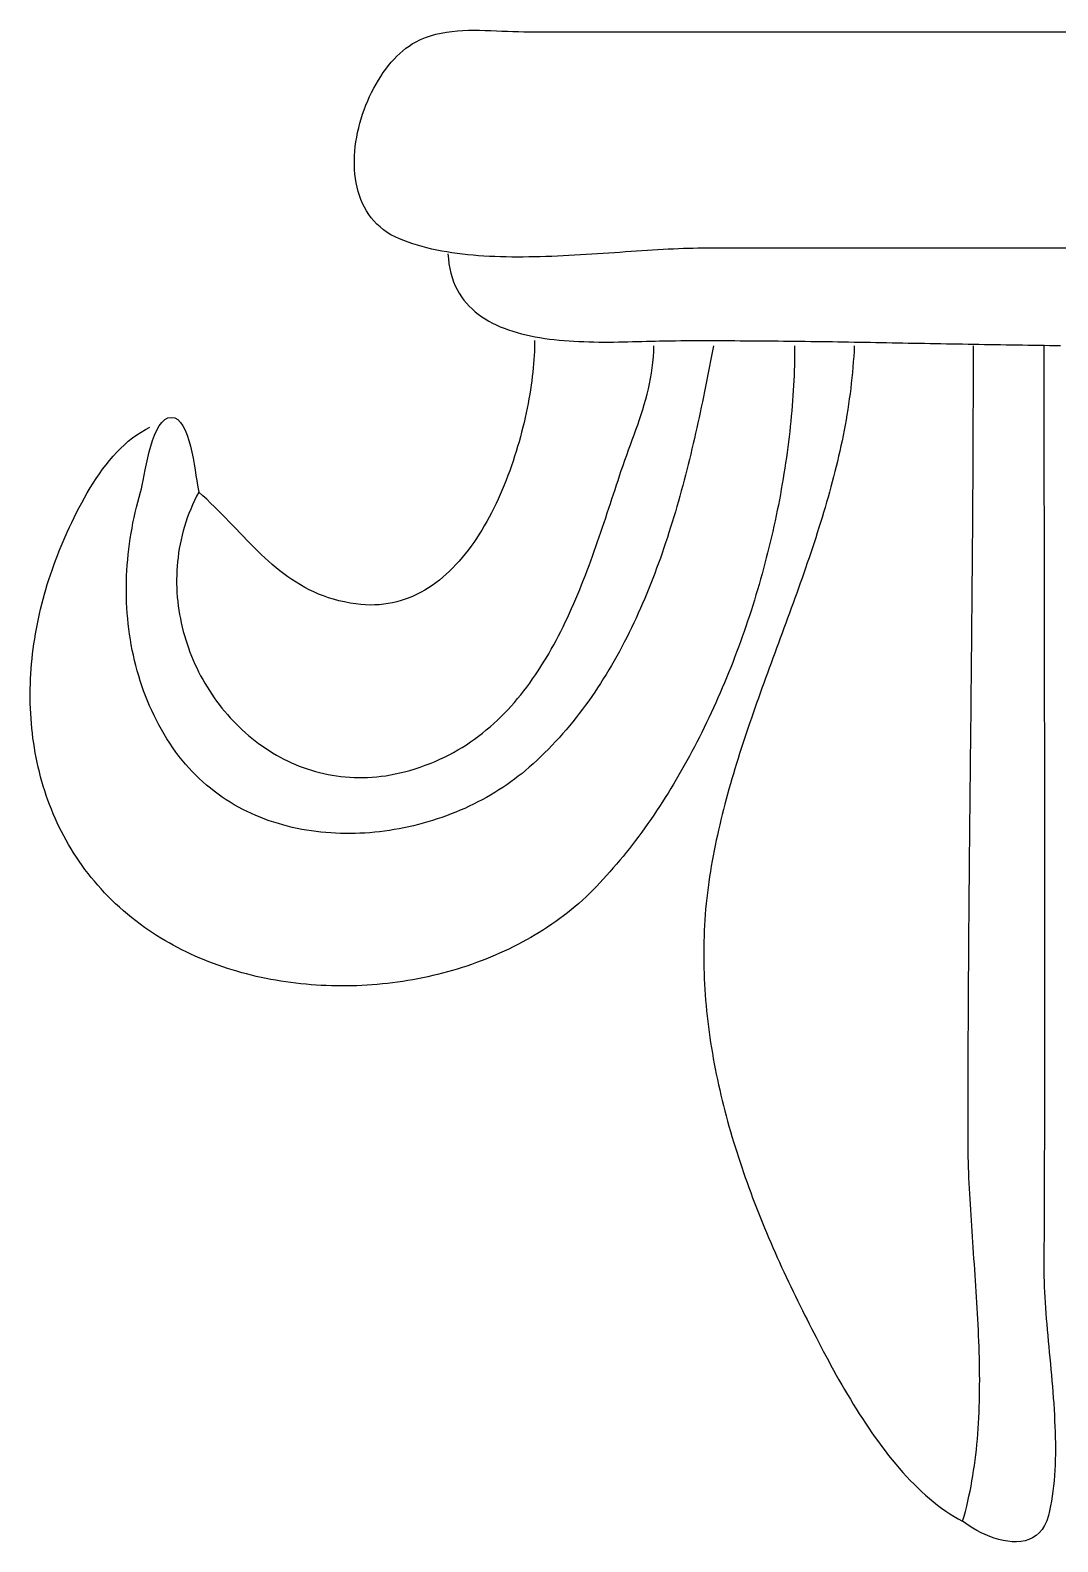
# Model space of a CAD drawing. Header units: millimetres. Extents: x 29 to 689, y 29 to 994.
# Drawn here: x 178.4 to 368.1, y 29.2 to 308.3 of the extents above; entities that cross this region are included whole.
import ezdxf

# ---------------------------------------------------------------- set-up
doc = ezdxf.new("R2010")
doc.units = ezdxf.units.MM
doc.layers.add('0_0_0', color=3, linetype='Continuous')

msp = doc.modelspace()

# ---------------------------------------------------------------- linework, layer by layer
at = {"layer": '0_0_0'}
for points in [[(431.52, 268.04), (302.52, 268.04), (301.66, 268.04), (300.79, 268.02), (299.9, 268), (298.99, 267.98), (298.07, 267.94), (297.14, 267.91), (296.2, 267.86), (295.25, 267.81), (294.28, 267.76), (293.31, 267.7), (292.33, 267.64), (291.33, 267.57), (290.33, 267.51), (289.32, 267.44), (288.3, 267.37), (287.28, 267.3), (286.25, 267.22), (285.21, 267.15), (284.17, 267.08), (283.12, 267.01), (282.08, 266.94), (281.02, 266.88), (279.97, 266.81), (278.91, 266.75), (277.85, 266.69), (276.79, 266.64), (275.73, 266.59), (274.67, 266.55), (273.61, 266.51), (272.55, 266.48), (271.49, 266.46), (270.44, 266.44), (269.39, 266.43), (268.34, 266.43), (267.29, 266.43), (266.26, 266.45), (265.22, 266.47), (264.2, 266.51), (263.17, 266.55), (262.16, 266.61), (261.15, 266.68), (260.16, 266.76), (259.17, 266.86), (258.19, 266.96), (257.22, 267.08), (256.26, 267.22), (255.31, 267.37), (254.37, 267.53), (253.45, 267.71), (252.54, 267.91), (251.64, 268.12), (250.76, 268.35), (249.89, 268.6), (249.03, 268.87), (248.19, 269.15), (247.37, 269.46), (246.57, 269.78), (245.76, 270.15), (245, 270.55), (244.29, 270.99), (243.62, 271.47), (242.99, 271.98), (242.41, 272.52), (241.86, 273.09), (241.36, 273.69), (240.9, 274.31), (240.48, 274.97), (240.1, 275.64), (239.75, 276.34), (239.45, 277.06), (239.18, 277.8), (238.94, 278.56), (238.75, 279.34), (238.58, 280.13), (238.45, 280.93), (238.36, 281.75), (238.29, 282.58), (238.26, 283.42), (238.26, 284.26), (238.29, 285.11), (238.35, 285.97), (238.43, 286.83), (238.55, 287.69), (238.69, 288.55), (238.86, 289.41), (239.05, 290.27), (239.27, 291.12), (239.51, 291.97), (239.78, 292.81), (240.07, 293.64), (240.38, 294.46), (240.72, 295.27), (241.07, 296.06), (241.44, 296.84), (241.84, 297.61), (242.25, 298.36), (242.68, 299.08), (243.12, 299.79), (243.59, 300.48), (244.06, 301.14), (244.55, 301.77), (245.06, 302.38), (245.58, 302.96), (246.11, 303.51), (246.66, 304.03), (247.21, 304.52), (247.78, 304.97), (248.35, 305.39), (248.93, 305.77), (249.52, 306.11), (250.44, 306.57), (251.37, 306.96), (252.32, 307.29), (253.28, 307.56), (254.26, 307.78), (255.25, 307.96), (256.25, 308.1), (257.26, 308.19), (258.28, 308.26), (259.3, 308.29), (260.33, 308.31), (261.37, 308.3), (262.4, 308.27), (263.43, 308.24), (264.46, 308.2), (265.49, 308.15), (266.51, 308.11), (267.52, 308.07), (268.53, 308.05), (269.52, 308.04), (310.52, 308.04), (370.52, 308.04)], [(255.52, 267.04), (255.6, 266.09), (255.71, 265.18), (255.87, 264.3), (256.06, 263.46), (256.29, 262.65), (256.57, 261.88), (256.87, 261.14), (257.22, 260.43), (257.6, 259.75), (258.01, 259.11), (258.46, 258.5), (258.93, 257.91), (259.44, 257.36), (259.97, 256.84), (260.54, 256.34), (261.13, 255.87), (261.75, 255.42), (262.39, 255), (263.05, 254.61), (263.74, 254.24), (264.45, 253.89), (265.18, 253.57), (265.93, 253.27), (266.7, 252.99), (267.49, 252.73), (268.29, 252.49), (269.11, 252.27), (269.94, 252.06), (270.78, 251.88), (271.64, 251.71), (272.51, 251.56), (273.38, 251.42), (274.27, 251.3), (275.16, 251.19), (276.06, 251.1), (276.97, 251.02), (277.88, 250.95), (278.79, 250.89), (279.71, 250.84), (280.62, 250.81), (281.54, 250.78), (282.45, 250.76), (283.37, 250.74), (284.28, 250.74), (285.18, 250.74), (286.08, 250.74), (286.98, 250.75), (287.86, 250.77), (288.74, 250.78), (289.61, 250.81), (290.47, 250.83), (291.31, 250.85), (292.15, 250.87), (292.97, 250.9), (293.77, 250.92), (294.56, 250.94), (295.33, 250.96), (296.08, 250.97), (296.81, 250.98), (297.52, 250.99), (298.52, 251), (299.52, 251), (300.51, 251), (301.51, 251.01), (302.51, 251.01), (303.5, 251.01), (304.5, 251.01), (305.5, 251), (306.49, 251), (307.49, 251), (308.49, 251), (309.49, 250.99), (310.49, 250.98), (311.48, 250.98), (312.48, 250.97), (313.48, 250.96), (314.48, 250.95), (315.48, 250.94), (316.48, 250.94), (317.48, 250.92), (318.48, 250.91), (319.48, 250.9), (320.48, 250.89), (321.48, 250.88), (322.48, 250.86), (323.48, 250.85), (324.48, 250.84), (325.48, 250.82), (326.48, 250.81), (327.48, 250.79), (328.48, 250.77), (329.48, 250.76), (330.48, 250.74), (331.49, 250.72), (332.49, 250.71), (333.49, 250.69), (334.49, 250.67), (335.49, 250.66), (336.49, 250.64), (337.5, 250.62), (338.5, 250.6), (339.5, 250.58), (340.5, 250.56), (341.5, 250.55), (342.51, 250.53), (343.51, 250.51), (344.51, 250.49), (345.51, 250.47), (346.51, 250.45), (347.52, 250.43), (348.52, 250.42), (349.52, 250.4), (350.52, 250.38), (351.53, 250.36), (352.53, 250.34), (353.53, 250.33), (354.54, 250.31), (355.54, 250.29), (356.54, 250.28), (357.54, 250.26), (358.55, 250.24), (359.55, 250.23), (360.55, 250.21), (361.55, 250.2), (362.56, 250.18), (363.56, 250.17), (364.56, 250.15), (365.56, 250.14), (366.57, 250.13), (367.57, 250.12), (368.57, 250.1)], [(319.52, 250.04), (319.52, 249.14), (319.51, 248.23), (319.5, 247.32), (319.47, 246.4), (319.44, 245.48), (319.41, 244.56), (319.37, 243.64), (319.32, 242.71), (319.27, 241.77), (319.21, 240.84), (319.14, 239.9), (319.07, 238.96), (318.99, 238.01), (318.9, 237.06), (318.81, 236.11), (318.71, 235.16), (318.61, 234.21), (318.5, 233.25), (318.38, 232.29), (318.26, 231.33), (318.13, 230.36), (318, 229.4), (317.85, 228.43), (317.71, 227.46), (317.55, 226.49), (317.39, 225.52), (317.23, 224.55), (317.06, 223.58), (316.88, 222.6), (316.7, 221.62), (316.51, 220.65), (316.31, 219.67), (316.11, 218.69), (315.9, 217.72), (315.69, 216.74), (315.47, 215.76), (315.24, 214.78), (315.01, 213.8), (314.78, 212.82), (314.53, 211.85), (314.28, 210.87), (314.03, 209.89), (313.77, 208.91), (313.5, 207.94), (313.23, 206.96), (312.95, 205.99), (312.66, 205.02), (312.37, 204.04), (312.08, 203.07), (311.78, 202.1), (311.47, 201.14), (311.16, 200.17), (310.84, 199.21), (310.51, 198.24), (310.18, 197.28), (309.85, 196.33), (309.5, 195.37), (309.16, 194.42), (308.8, 193.46), (308.44, 192.52), (308.08, 191.57), (307.71, 190.63), (307.33, 189.69), (306.95, 188.75), (306.57, 187.81), (306.17, 186.88), (305.77, 185.96), (305.37, 185.03), (304.96, 184.11), (304.55, 183.2), (304.13, 182.28), (303.7, 181.37), (303.27, 180.47), (302.83, 179.57), (302.39, 178.67), (301.94, 177.78), (301.49, 176.89), (301.03, 176.01), (300.57, 175.13), (300.1, 174.26), (299.62, 173.39), (299.14, 172.53), (298.66, 171.67), (298.17, 170.82), (297.67, 169.97), (297.17, 169.13), (296.66, 168.29), (296.15, 167.46), (295.63, 166.64), (295.11, 165.82), (294.58, 165.01), (294.05, 164.2), (293.51, 163.4), (292.97, 162.61), (292.42, 161.82), (291.86, 161.04), (291.3, 160.27), (290.74, 159.5), (290.17, 158.74), (289.59, 157.99), (289.01, 157.25), (288.43, 156.51), (287.84, 155.78), (287.24, 155.06), (286.64, 154.34), (286.04, 153.64), (285.43, 152.94), (284.81, 152.25), (284.19, 151.56), (283.56, 150.89), (282.93, 150.23), (282.31, 149.58), (281.66, 148.95), (281.01, 148.32), (280.35, 147.71), (279.68, 147.11), (278.99, 146.53), (278.3, 145.95), (277.59, 145.38), (276.87, 144.83), (276.15, 144.29), (275.41, 143.76), (274.67, 143.24), (273.91, 142.73), (273.15, 142.23), (272.38, 141.74), (271.6, 141.27), (270.81, 140.81), (270.01, 140.36), (269.21, 139.92), (268.4, 139.49), (267.58, 139.07), (266.75, 138.67), (265.91, 138.27), (265.07, 137.89), (264.23, 137.52), (263.37, 137.16), (262.51, 136.82), (261.65, 136.48), (260.77, 136.16), (259.9, 135.84), (259.01, 135.54), (258.13, 135.25), (257.23, 134.98), (256.34, 134.71), (255.44, 134.46), (254.53, 134.22), (253.62, 133.99), (252.71, 133.77), (251.79, 133.56), (250.87, 133.37), (249.95, 133.18), (249.02, 133.01), (248.1, 132.85), (247.17, 132.71), (246.23, 132.57), (245.3, 132.45), (244.36, 132.33), (243.42, 132.23), (242.49, 132.15), (241.55, 132.07), (240.6, 132), (239.66, 131.95), (238.72, 131.91), (237.78, 131.88), (236.84, 131.87), (235.89, 131.86), (234.95, 131.87), (234.01, 131.89), (233.07, 131.92), (232.14, 131.96), (231.2, 132.02), (230.26, 132.09), (229.33, 132.17), (228.4, 132.26), (227.47, 132.36), (226.54, 132.48), (225.62, 132.61), (224.7, 132.75), (223.78, 132.9), (222.86, 133.06), (221.95, 133.24), (221.05, 133.43), (220.14, 133.63), (219.24, 133.84), (218.35, 134.07), (217.46, 134.31), (216.57, 134.56), (215.7, 134.82), (214.82, 135.1), (213.95, 135.38), (213.09, 135.68), (212.23, 135.99), (211.38, 136.32), (210.54, 136.66), (209.7, 137), (208.87, 137.37), (208.05, 137.74), (207.23, 138.13), (206.42, 138.52), (205.62, 138.93), (204.83, 139.36), (204.04, 139.79), (203.27, 140.24), (202.5, 140.7), (201.74, 141.18), (200.99, 141.66), (200.25, 142.16), (199.52, 142.67), (198.71, 143.26), (197.91, 143.87), (197.13, 144.48), (196.37, 145.11), (195.62, 145.74), (194.9, 146.39), (194.18, 147.04), (193.49, 147.71), (192.81, 148.39), (192.15, 149.07), (191.5, 149.77), (190.88, 150.47), (190.26, 151.18), (189.67, 151.9), (189.09, 152.63), (188.53, 153.37), (187.98, 154.12), (187.45, 154.87), (186.94, 155.64), (186.44, 156.41), (185.96, 157.19), (185.49, 157.97), (185.04, 158.76), (184.6, 159.56), (184.18, 160.37), (183.78, 161.18), (183.39, 162), (183.02, 162.82), (182.66, 163.65), (182.32, 164.49), (181.99, 165.33), (181.67, 166.18), (181.38, 167.03), (181.09, 167.89), (180.82, 168.75), (180.57, 169.62), (180.33, 170.49), (180.11, 171.37), (179.9, 172.25), (179.7, 173.13), (179.52, 174.02), (179.35, 174.91), (179.2, 175.81), (179.06, 176.71), (178.93, 177.61), (178.82, 178.51), (178.73, 179.42), (178.64, 180.33), (178.57, 181.24), (178.52, 182.15), (178.47, 183.06), (178.44, 183.98), (178.43, 184.9), (178.42, 185.82), (178.44, 186.74), (178.46, 187.66), (178.5, 188.58), (178.55, 189.5), (178.61, 190.42), (178.68, 191.35), (178.77, 192.27), (178.87, 193.19), (178.99, 194.11), (179.11, 195.03), (179.25, 195.96), (179.4, 196.87), (179.56, 197.79), (179.74, 198.71), (179.93, 199.63), (180.13, 200.54), (180.34, 201.45), (180.56, 202.36), (180.8, 203.27), (181.04, 204.17), (181.3, 205.07), (181.57, 205.97), (181.85, 206.87), (182.15, 207.76), (182.45, 208.65), (182.77, 209.54), (183.09, 210.42), (183.43, 211.3), (183.78, 212.17), (184.14, 213.04), (184.5, 213.89), (184.88, 214.76), (185.27, 215.64), (185.67, 216.53), (186.09, 217.43), (186.53, 218.34), (186.98, 219.25), (187.44, 220.17), (187.93, 221.08), (188.43, 222), (188.94, 222.9), (189.48, 223.8), (190.03, 224.69), (190.59, 225.56), (191.18, 226.42), (191.78, 227.26), (192.41, 228.08), (193.05, 228.88), (193.71, 229.65), (194.38, 230.4), (195.08, 231.11), (195.8, 231.79), (196.53, 232.44), (197.29, 233.04), (198.07, 233.61), (198.87, 234.13), (199.68, 234.61), (200.52, 235.04)], [(304.52, 250.04), (304.35, 249.11), (304.18, 248.18), (304, 247.25), (303.82, 246.31), (303.64, 245.37), (303.45, 244.42), (303.27, 243.48), (303.08, 242.53), (302.88, 241.58), (302.69, 240.62), (302.49, 239.67), (302.29, 238.71), (302.09, 237.75), (301.88, 236.79), (301.67, 235.83), (301.46, 234.87), (301.24, 233.91), (301.02, 232.94), (300.8, 231.98), (300.57, 231.01), (300.34, 230.04), (300.1, 229.08), (299.86, 228.11), (299.62, 227.14), (299.37, 226.17), (299.12, 225.21), (298.86, 224.24), (298.6, 223.28), (298.33, 222.31), (298.06, 221.35), (297.78, 220.38), (297.5, 219.42), (297.22, 218.46), (296.92, 217.5), (296.63, 216.55), (296.32, 215.59), (296.02, 214.64), (295.7, 213.69), (295.38, 212.74), (295.06, 211.79), (294.73, 210.85), (294.39, 209.91), (294.05, 208.97), (293.7, 208.03), (293.34, 207.1), (292.98, 206.17), (292.61, 205.25), (292.23, 204.33), (291.85, 203.41), (291.46, 202.49), (291.06, 201.58), (290.66, 200.68), (290.25, 199.78), (289.83, 198.88), (289.4, 197.99), (288.97, 197.1), (288.53, 196.22), (288.08, 195.35), (287.63, 194.48), (287.16, 193.61), (286.69, 192.75), (286.21, 191.9), (285.72, 191.05), (285.22, 190.21), (284.72, 189.37), (284.2, 188.54), (283.68, 187.72), (283.15, 186.9), (282.61, 186.09), (282.06, 185.29), (281.5, 184.49), (280.93, 183.71), (280.36, 182.93), (279.77, 182.15), (279.18, 181.39), (278.57, 180.63), (277.96, 179.88), (277.33, 179.14), (276.7, 178.41), (276.05, 177.69), (275.4, 176.97), (274.73, 176.27), (274.06, 175.57), (273.37, 174.88), (272.68, 174.2), (271.97, 173.53), (271.25, 172.87), (270.52, 172.23), (269.87, 171.66), (269.2, 171.11), (268.51, 170.56), (267.82, 170.03), (267.11, 169.52), (266.39, 169.01), (265.66, 168.52), (264.92, 168.04), (264.16, 167.57), (263.4, 167.11), (262.63, 166.67), (261.84, 166.24), (261.05, 165.82), (260.25, 165.42), (259.44, 165.03), (258.62, 164.65), (257.8, 164.29), (256.96, 163.94), (256.12, 163.61), (255.28, 163.29), (254.42, 162.98), (253.56, 162.69), (252.7, 162.41), (251.83, 162.15), (250.95, 161.9), (250.07, 161.66), (249.19, 161.44), (248.3, 161.24), (247.41, 161.05), (246.52, 160.87), (245.62, 160.72), (244.72, 160.57), (243.82, 160.44), (242.92, 160.33), (242.01, 160.24), (241.11, 160.15), (240.2, 160.09), (239.29, 160.04), (238.39, 160.01), (237.48, 160), (236.58, 160), (235.68, 160.01), (234.78, 160.05), (233.88, 160.1), (232.98, 160.17), (232.08, 160.26), (231.19, 160.36), (230.31, 160.48), (229.42, 160.62), (228.54, 160.77), (227.67, 160.95), (226.8, 161.14), (225.93, 161.35), (225.07, 161.58), (224.22, 161.82), (223.37, 162.09), (222.53, 162.37), (221.7, 162.67), (220.87, 162.99), (220.05, 163.33), (219.24, 163.69), (218.44, 164.07), (217.65, 164.46), (216.86, 164.88), (216.09, 165.32), (215.33, 165.77), (214.57, 166.25), (213.83, 166.74), (213.1, 167.26), (212.38, 167.79), (211.67, 168.35), (210.97, 168.92), (210.29, 169.52), (209.62, 170.14), (208.96, 170.78), (208.32, 171.43), (207.69, 172.11), (207.07, 172.81), (206.47, 173.54), (205.88, 174.28), (205.31, 175.04), (204.74, 175.85), (204.19, 176.67), (203.65, 177.5), (203.14, 178.34), (202.64, 179.2), (202.17, 180.06), (201.71, 180.93), (201.27, 181.8), (200.85, 182.69), (200.45, 183.59), (200.07, 184.49), (199.71, 185.4), (199.36, 186.32), (199.04, 187.24), (198.73, 188.17), (198.44, 189.11), (198.17, 190.05), (197.92, 191), (197.68, 191.95), (197.46, 192.91), (197.26, 193.87), (197.08, 194.84), (196.91, 195.81), (196.76, 196.78), (196.63, 197.76), (196.51, 198.73), (196.41, 199.72), (196.33, 200.7), (196.27, 201.68), (196.22, 202.67), (196.19, 203.66), (196.17, 204.64), (196.17, 205.63), (196.19, 206.62), (196.22, 207.6), (196.27, 208.59), (196.33, 209.57), (196.41, 210.56), (196.5, 211.54), (196.61, 212.52), (196.74, 213.49), (196.88, 214.47), (197.04, 215.44), (197.21, 216.4), (197.39, 217.37), (197.59, 218.33), (197.8, 219.28), (198.03, 220.23), (198.28, 221.17), (198.53, 222.11), (198.8, 223.04), (198.96, 223.62), (199.11, 224.34), (199.28, 225.19), (199.46, 226.13), (199.66, 227.15), (199.88, 228.23), (200.12, 229.33), (200.39, 230.44), (200.68, 231.53), (201.01, 232.58), (201.37, 233.57), (201.78, 234.47), (202.22, 235.26), (202.71, 235.91), (203.24, 236.41), (203.83, 236.72), (204.47, 236.83), (205.09, 236.72), (205.65, 236.41), (206.16, 235.91), (206.61, 235.26), (207.02, 234.47), (207.39, 233.57), (207.71, 232.58), (208, 231.53), (208.26, 230.43), (208.48, 229.32), (208.68, 228.22), (208.86, 227.15), (209.02, 226.12), (209.16, 225.18), (209.29, 224.34), (209.41, 223.61), (209.52, 223.04)], [(271.52, 251.04), (271.52, 250.37), (271.5, 249.67), (271.48, 248.97), (271.44, 248.24), (271.39, 247.5), (271.33, 246.74), (271.26, 245.97), (271.18, 245.19), (271.09, 244.39), (270.99, 243.58), (270.87, 242.76), (270.75, 241.93), (270.61, 241.09), (270.47, 240.24), (270.31, 239.39), (270.14, 238.52), (269.96, 237.65), (269.77, 236.78), (269.57, 235.89), (269.36, 235.01), (269.13, 234.12), (268.9, 233.23), (268.65, 232.34), (268.39, 231.44), (268.12, 230.55), (267.84, 229.65), (267.55, 228.76), (267.24, 227.87), (266.93, 226.98), (266.6, 226.09), (266.26, 225.21), (265.91, 224.33), (265.55, 223.46), (265.18, 222.6), (264.79, 221.74), (264.4, 220.9), (263.99, 220.06), (263.57, 219.23), (263.13, 218.41), (262.69, 217.6), (262.23, 216.8), (261.77, 216.02), (261.29, 215.25), (260.8, 214.49), (260.29, 213.75), (259.78, 213.02), (259.25, 212.31), (258.71, 211.62), (258.15, 210.95), (257.59, 210.29), (257.01, 209.66), (256.42, 209.04), (255.82, 208.45), (255.21, 207.88), (254.58, 207.33), (253.94, 206.8), (253.29, 206.3), (252.63, 205.82), (251.96, 205.37), (251.27, 204.95), (250.57, 204.55), (249.85, 204.18), (249.13, 203.84), (248.39, 203.53), (247.64, 203.25), (246.87, 203), (246.1, 202.78), (245.31, 202.59), (244.5, 202.44), (243.69, 202.33), (242.86, 202.24), (242.02, 202.2), (241.16, 202.19), (240.3, 202.21), (239.42, 202.28), (238.52, 202.38), (237.45, 202.55), (236.41, 202.75), (235.39, 202.98), (234.41, 203.25), (233.46, 203.54), (232.54, 203.87), (231.64, 204.22), (230.76, 204.6), (229.91, 205.01), (229.09, 205.44), (228.28, 205.9), (227.49, 206.38), (226.72, 206.88), (225.97, 207.4), (225.23, 207.94), (224.51, 208.5), (223.8, 209.07), (223.1, 209.66), (222.42, 210.27), (221.74, 210.89), (221.07, 211.52), (220.4, 212.16), (219.74, 212.81), (219.08, 213.47), (218.43, 214.14), (217.78, 214.82), (217.12, 215.5), (216.47, 216.19), (215.81, 216.88), (215.15, 217.57), (214.48, 218.26), (213.8, 218.95), (213.12, 219.64), (212.42, 220.33), (211.72, 221.02), (211, 221.7), (210.27, 222.37), (209.52, 223.04), (209.12, 222.26), (208.74, 221.47), (208.38, 220.68), (208.04, 219.89), (207.72, 219.09), (207.42, 218.29), (207.15, 217.48), (206.9, 216.68), (206.67, 215.87), (206.45, 215.06), (206.26, 214.25), (206.09, 213.43), (205.94, 212.62), (205.81, 211.8), (205.7, 210.98), (205.61, 210.17), (205.54, 209.35), (205.49, 208.53), (205.46, 207.72), (205.44, 206.9), (205.45, 206.09), (205.47, 205.28), (205.51, 204.47), (205.57, 203.66), (205.65, 202.86), (205.74, 202.06), (205.86, 201.26), (205.99, 200.46), (206.13, 199.67), (206.3, 198.88), (206.48, 198.1), (206.67, 197.32), (206.89, 196.55), (207.12, 195.78), (207.36, 195.01), (207.63, 194.26), (207.9, 193.51), (208.19, 192.76), (208.5, 192.02), (208.83, 191.29), (209.16, 190.57), (209.51, 189.85), (209.88, 189.14), (210.26, 188.44), (210.66, 187.75), (211.07, 187.07), (211.49, 186.39), (211.92, 185.73), (212.37, 185.08), (212.83, 184.43), (213.31, 183.8), (213.8, 183.17), (214.3, 182.56), (214.81, 181.96), (215.34, 181.37), (215.87, 180.79), (216.42, 180.23), (216.98, 179.67), (217.55, 179.13), (218.13, 178.6), (218.73, 178.09), (219.33, 177.59), (219.95, 177.1), (220.57, 176.63), (221.21, 176.17), (221.85, 175.73), (222.51, 175.3), (223.17, 174.89), (223.85, 174.49), (224.53, 174.11), (225.23, 173.75), (225.93, 173.4), (226.64, 173.07), (227.36, 172.75), (228.08, 172.46), (228.82, 172.18), (229.56, 171.92), (230.31, 171.68), (231.07, 171.45), (231.84, 171.25), (232.61, 171.06), (233.39, 170.9), (234.18, 170.75), (234.97, 170.63), (235.77, 170.53), (236.57, 170.44), (237.39, 170.38), (238.2, 170.34), (239.03, 170.32), (239.86, 170.32), (240.69, 170.35), (241.53, 170.4), (242.37, 170.47), (243.22, 170.56), (244.07, 170.68), (244.93, 170.82), (245.79, 170.99), (246.66, 171.18), (247.52, 171.39), (248.5, 171.66), (249.47, 171.95), (250.41, 172.26), (251.34, 172.59), (252.25, 172.94), (253.14, 173.31), (254.01, 173.7), (254.87, 174.1), (255.72, 174.53), (256.54, 174.97), (257.35, 175.43), (258.15, 175.91), (258.93, 176.4), (259.7, 176.91), (260.45, 177.44), (261.18, 177.98), (261.9, 178.54), (262.61, 179.12), (263.3, 179.7), (263.98, 180.31), (264.65, 180.92), (265.3, 181.55), (265.94, 182.2), (266.57, 182.85), (267.18, 183.52), (267.78, 184.2), (268.37, 184.9), (268.95, 185.6), (269.52, 186.32), (270.07, 187.04), (270.62, 187.78), (271.15, 188.53), (271.67, 189.28), (272.18, 190.05), (272.68, 190.83), (273.17, 191.61), (273.66, 192.4), (274.13, 193.2), (274.59, 194.01), (275.04, 194.83), (275.49, 195.65), (275.92, 196.48), (276.35, 197.31), (276.77, 198.16), (277.18, 199), (277.58, 199.85), (277.98, 200.71), (278.36, 201.57), (278.75, 202.44), (279.12, 203.3), (279.49, 204.18), (279.85, 205.05), (280.2, 205.93), (280.55, 206.81), (280.9, 207.69), (281.23, 208.58), (281.57, 209.46), (281.89, 210.35), (282.22, 211.23), (282.53, 212.12), (282.85, 213.01), (283.16, 213.89), (283.46, 214.78), (283.77, 215.66), (284.07, 216.54), (284.36, 217.42), (284.65, 218.3), (284.94, 219.18), (285.23, 220.05), (285.52, 220.92), (285.8, 221.78), (286.08, 222.64), (286.36, 223.5), (286.64, 224.35), (286.92, 225.2), (287.19, 226.04), (287.52, 227.01), (287.85, 227.97), (288.18, 228.92), (288.52, 229.86), (288.87, 230.81), (289.21, 231.75), (289.55, 232.68), (289.89, 233.61), (290.22, 234.55), (290.55, 235.48), (290.87, 236.41), (291.18, 237.35), (291.48, 238.28), (291.76, 239.22), (292.03, 240.17), (292.28, 241.12), (292.52, 242.07), (292.73, 243.04), (292.92, 244.01), (293.09, 244.99), (293.24, 245.97), (293.35, 246.97), (293.44, 247.98), (293.5, 249.01), (293.52, 250.04)], [(330.52, 250.04), (330.48, 249.05), (330.42, 248.06), (330.35, 247.08), (330.27, 246.09), (330.19, 245.11), (330.09, 244.13), (329.98, 243.15), (329.87, 242.18), (329.74, 241.2), (329.61, 240.23), (329.47, 239.26), (329.32, 238.29), (329.16, 237.33), (329, 236.36), (328.83, 235.4), (328.64, 234.44), (328.46, 233.48), (328.26, 232.53), (328.06, 231.57), (327.85, 230.62), (327.63, 229.66), (327.41, 228.71), (327.18, 227.76), (326.94, 226.82), (326.7, 225.87), (326.45, 224.92), (326.2, 223.98), (325.94, 223.04), (325.68, 222.09), (325.41, 221.15), (325.14, 220.22), (324.86, 219.28), (324.57, 218.34), (324.29, 217.4), (324, 216.47), (323.7, 215.54), (323.4, 214.6), (323.1, 213.67), (322.79, 212.74), (322.48, 211.81), (322.17, 210.88), (321.85, 209.95), (321.53, 209.02), (321.21, 208.09), (320.88, 207.16), (320.56, 206.24), (320.23, 205.31), (319.9, 204.39), (319.56, 203.46), (319.23, 202.53), (318.89, 201.61), (318.56, 200.69), (318.22, 199.76), (317.88, 198.84), (317.54, 197.91), (317.2, 196.99), (316.86, 196.07), (316.52, 195.14), (316.18, 194.22), (315.84, 193.3), (315.5, 192.37), (315.17, 191.45), (314.83, 190.53), (314.49, 189.6), (314.15, 188.68), (313.82, 187.75), (313.49, 186.83), (313.15, 185.9), (312.82, 184.98), (312.5, 184.05), (312.17, 183.13), (311.85, 182.2), (311.53, 181.27), (311.21, 180.34), (310.89, 179.42), (310.58, 178.49), (310.27, 177.56), (309.97, 176.63), (309.67, 175.69), (309.37, 174.76), (309.07, 173.83), (308.78, 172.9), (308.5, 171.96), (308.22, 171.02), (307.94, 170.09), (307.67, 169.15), (307.4, 168.21), (307.14, 167.27), (306.89, 166.33), (306.64, 165.39), (306.39, 164.44), (306.15, 163.5), (305.92, 162.55), (305.7, 161.6), (305.48, 160.65), (305.26, 159.7), (305.06, 158.75), (304.86, 157.8), (304.67, 156.84), (304.48, 155.89), (304.3, 154.93), (304.14, 153.97), (303.97, 153), (303.82, 152.04), (303.67, 151.04), (303.53, 150.04), (303.41, 149.04), (303.29, 148.05), (303.19, 147.05), (303.09, 146.05), (303.01, 145.06), (302.94, 144.06), (302.88, 143.07), (302.83, 142.07), (302.79, 141.08), (302.76, 140.09), (302.74, 139.1), (302.73, 138.1), (302.73, 137.11), (302.74, 136.12), (302.76, 135.13), (302.79, 134.15), (302.83, 133.16), (302.88, 132.17), (302.94, 131.19), (303.01, 130.2), (303.08, 129.22), (303.17, 128.24), (303.26, 127.26), (303.37, 126.27), (303.48, 125.3), (303.6, 124.32), (303.73, 123.34), (303.87, 122.36), (304.01, 121.39), (304.17, 120.41), (304.33, 119.44), (304.5, 118.47), (304.68, 117.5), (304.87, 116.53), (305.06, 115.56), (305.26, 114.6), (305.47, 113.63), (305.69, 112.67), (305.91, 111.7), (306.14, 110.74), (306.38, 109.78), (306.63, 108.82), (306.88, 107.87), (307.14, 106.91), (307.4, 105.96), (307.67, 105.01), (307.95, 104.05), (308.24, 103.1), (308.53, 102.16), (308.83, 101.21), (309.13, 100.27), (309.44, 99.32), (309.75, 98.38), (310.07, 97.44), (310.4, 96.51), (310.73, 95.57), (311.07, 94.63), (311.41, 93.7), (311.76, 92.77), (312.11, 91.84), (312.47, 90.92), (312.84, 89.99), (313.2, 89.07), (313.58, 88.15), (313.95, 87.23), (314.33, 86.31), (314.72, 85.39), (315.11, 84.48), (315.5, 83.57), (315.9, 82.66), (316.3, 81.75), (316.71, 80.85), (317.12, 79.95), (317.53, 79.05), (317.95, 78.15), (318.37, 77.25), (318.8, 76.36), (319.22, 75.46), (319.65, 74.58), (320.09, 73.69), (320.52, 72.8), (320.96, 71.92), (321.4, 71.04), (321.8, 70.25), (322.21, 69.46), (322.62, 68.64), (323.04, 67.82), (323.47, 66.99), (323.91, 66.14), (324.35, 65.29), (324.81, 64.42), (325.27, 63.56), (325.74, 62.68), (326.22, 61.8), (326.7, 60.91), (327.2, 60.02), (327.7, 59.13), (328.21, 58.23), (328.73, 57.34), (329.26, 56.44), (329.8, 55.55), (330.34, 54.65), (330.89, 53.76), (331.45, 52.87), (332.02, 51.99), (332.6, 51.11), (333.19, 50.24), (333.78, 49.38), (334.38, 48.52), (334.99, 47.67), (335.61, 46.83), (336.24, 46), (336.87, 45.19), (337.52, 44.38), (338.17, 43.59), (338.83, 42.81), (339.5, 42.05), (340.17, 41.31), (340.86, 40.58), (341.55, 39.87), (342.25, 39.17), (342.96, 38.5), (343.68, 37.85), (344.41, 37.22), (345.14, 36.61), (345.89, 36.02), (346.64, 35.46), (347.4, 34.92), (348.17, 34.41), (348.95, 33.93), (349.73, 33.47), (350.52, 33.04), (350.79, 33.95), (351.03, 34.86), (351.27, 35.79), (351.49, 36.71), (351.7, 37.64), (351.89, 38.58), (352.08, 39.52), (352.25, 40.47), (352.41, 41.42), (352.56, 42.37), (352.7, 43.33), (352.83, 44.3), (352.95, 45.27), (353.06, 46.24), (353.15, 47.21), (353.24, 48.19), (353.32, 49.18), (353.39, 50.16), (353.45, 51.15), (353.51, 52.15), (353.55, 53.14), (353.59, 54.14), (353.62, 55.14), (353.64, 56.14), (353.66, 57.15), (353.66, 58.15), (353.67, 59.16), (353.66, 60.17), (353.65, 61.19), (353.63, 62.2), (353.61, 63.22), (353.59, 64.23), (353.56, 65.25), (353.52, 66.27), (353.48, 67.29), (353.43, 68.31), (353.39, 69.33), (353.34, 70.35), (353.28, 71.37), (353.22, 72.39), (353.16, 73.4), (353.1, 74.42), (353.04, 75.44), (352.97, 76.46), (352.9, 77.48), (352.83, 78.49), (352.76, 79.51), (352.69, 80.52), (352.62, 81.53), (352.55, 82.54), (352.48, 83.55), (352.41, 84.56), (352.34, 85.56), (352.27, 86.57), (352.2, 87.57), (352.14, 88.56), (352.07, 89.56), (352.01, 90.55), (351.95, 91.54), (351.9, 92.52), (351.84, 93.5), (351.79, 94.48), (351.74, 95.46), (351.7, 96.43), (351.66, 97.4), (351.63, 98.36), (351.6, 99.32), (351.57, 100.27), (351.55, 101.22), (351.54, 102.17), (351.53, 103.11), (351.52, 104.04), (351.52, 105.04), (351.52, 106.04), (351.53, 107.04), (351.53, 108.04), (351.53, 109.04), (351.53, 110.05), (351.53, 111.05), (351.53, 112.05), (351.54, 113.05), (351.54, 114.05), (351.54, 115.05), (351.54, 116.05), (351.55, 117.05), (351.55, 118.05), (351.55, 119.05), (351.56, 120.05), (351.56, 121.05), (351.57, 122.05), (351.57, 123.05), (351.58, 124.05), (351.58, 125.05), (351.59, 126.06), (351.59, 127.06), (351.6, 128.06), (351.6, 129.06), (351.61, 130.06), (351.61, 131.06), (351.62, 132.06), (351.63, 133.06), (351.63, 134.06), (351.64, 135.06), (351.65, 136.06), (351.65, 137.06), (351.66, 138.06), (351.67, 139.06), (351.68, 140.06), (351.68, 141.06), (351.69, 142.06), (351.7, 143.06), (351.71, 144.06), (351.72, 145.06), (351.72, 146.06), (351.73, 147.06), (351.74, 148.06), (351.75, 149.06), (351.76, 150.06), (351.77, 151.06), (351.78, 152.06), (351.79, 153.06), (351.8, 154.06), (351.8, 155.06), (351.81, 156.06), (351.82, 157.06), (351.83, 158.06), (351.84, 159.06), (351.85, 160.06), (351.86, 161.06), (351.87, 162.06), (351.88, 163.06), (351.89, 164.06), (351.9, 165.06), (351.91, 166.06), (351.92, 167.06), (351.93, 168.06), (351.94, 169.06), (351.95, 170.06), (351.96, 171.06), (351.97, 172.06), (351.98, 173.06), (351.99, 174.06), (352, 175.06), (352.01, 176.06), (352.02, 177.06), (352.03, 178.06), (352.04, 179.06), (352.05, 180.06), (352.07, 181.06), (352.08, 182.06), (352.09, 183.06), (352.1, 184.06), (352.11, 185.06), (352.12, 186.06), (352.13, 187.06), (352.14, 188.06), (352.15, 189.06), (352.16, 190.06), (352.17, 191.06), (352.18, 192.06), (352.19, 193.06), (352.2, 194.06), (352.21, 195.06), (352.21, 196.06), (352.22, 197.06), (352.23, 198.06), (352.24, 199.05), (352.25, 200.05), (352.26, 201.05), (352.27, 202.05), (352.28, 203.05), (352.29, 204.05), (352.3, 205.05), (352.31, 206.05), (352.31, 207.05), (352.32, 208.05), (352.33, 209.05), (352.34, 210.05), (352.35, 211.05), (352.36, 212.05), (352.36, 213.05), (352.37, 214.05), (352.38, 215.05), (352.39, 216.05), (352.39, 217.05), (352.4, 218.05), (352.41, 219.05), (352.41, 220.05), (352.42, 221.05), (352.43, 222.05), (352.43, 223.05), (352.44, 224.05), (352.45, 225.05), (352.45, 226.05), (352.46, 227.05), (352.46, 228.05), (352.47, 229.05), (352.47, 230.05), (352.48, 231.05), (352.48, 232.04), (352.49, 233.04), (352.49, 234.04), (352.49, 235.04), (352.5, 236.04), (352.5, 237.04), (352.5, 238.04), (352.51, 239.04), (352.51, 240.04), (352.51, 241.04), (352.52, 242.04), (352.52, 243.04), (352.52, 244.04), (352.52, 245.04), (352.52, 246.04), (352.52, 247.04), (352.52, 248.04), (352.52, 249.04), (352.52, 250.04)], [(365.52, 250.04), (365.52, 249.04), (365.52, 248.04), (365.52, 247.04), (365.52, 246.04), (365.52, 245.04), (365.53, 244.04), (365.53, 243.04), (365.53, 242.04), (365.53, 241.04), (365.53, 240.04), (365.53, 239.04), (365.53, 238.04), (365.53, 237.04), (365.53, 236.04), (365.53, 235.04), (365.53, 234.04), (365.53, 233.04), (365.53, 232.04), (365.53, 231.04), (365.53, 230.05), (365.54, 229.05), (365.54, 228.05), (365.54, 227.05), (365.54, 226.05), (365.54, 225.05), (365.54, 224.05), (365.54, 223.05), (365.54, 222.05), (365.54, 221.05), (365.55, 220.05), (365.55, 219.05), (365.55, 218.05), (365.55, 217.05), (365.55, 216.04), (365.55, 215.04), (365.55, 214.04), (365.55, 213.04), (365.56, 212.04), (365.56, 211.04), (365.56, 210.04), (365.56, 209.04), (365.56, 208.04), (365.56, 207.04), (365.56, 206.04), (365.57, 205.04), (365.57, 204.04), (365.57, 203.04), (365.57, 202.04), (365.57, 201.04), (365.57, 200.04), (365.58, 199.04), (365.58, 198.04), (365.58, 197.04), (365.58, 196.04), (365.58, 195.04), (365.58, 194.04), (365.59, 193.04), (365.59, 192.04), (365.59, 191.04), (365.59, 190.04), (365.59, 189.04), (365.59, 188.04), (365.6, 187.04), (365.6, 186.04), (365.6, 185.04), (365.6, 184.04), (365.6, 183.04), (365.6, 182.04), (365.6, 181.04), (365.61, 180.04), (365.61, 179.04), (365.61, 178.04), (365.61, 177.04), (365.61, 176.04), (365.61, 175.04), (365.62, 174.04), (365.62, 173.04), (365.62, 172.04), (365.62, 171.03), (365.62, 170.03), (365.62, 169.03), (365.62, 168.03), (365.62, 167.03), (365.63, 166.03), (365.63, 165.03), (365.63, 164.03), (365.63, 163.03), (365.63, 162.03), (365.63, 161.03), (365.63, 160.03), (365.63, 159.03), (365.63, 158.03), (365.64, 157.03), (365.64, 156.03), (365.64, 155.03), (365.64, 154.03), (365.64, 153.03), (365.64, 152.03), (365.64, 151.03), (365.64, 150.03), (365.64, 149.03), (365.64, 148.03), (365.64, 147.03), (365.64, 146.03), (365.64, 145.03), (365.64, 144.03), (365.64, 143.03), (365.65, 142.03), (365.65, 141.03), (365.65, 140.03), (365.65, 139.03), (365.65, 138.03), (365.65, 137.03), (365.65, 136.03), (365.65, 135.03), (365.65, 134.03), (365.65, 133.03), (365.65, 132.03), (365.65, 131.03), (365.64, 130.03), (365.64, 129.03), (365.64, 128.03), (365.64, 127.03), (365.64, 126.03), (365.64, 125.03), (365.64, 124.03), (365.64, 123.03), (365.64, 122.03), (365.64, 121.03), (365.64, 120.03), (365.64, 119.03), (365.64, 118.03), (365.63, 117.03), (365.63, 116.03), (365.63, 115.03), (365.63, 114.03), (365.63, 113.03), (365.63, 112.03), (365.62, 111.03), (365.62, 110.03), (365.62, 109.03), (365.62, 108.03), (365.62, 107.03), (365.61, 106.03), (365.61, 105.03), (365.61, 104.03), (365.61, 103.03), (365.61, 102.03), (365.6, 101.03), (365.6, 100.03), (365.6, 99.03), (365.59, 98.03), (365.59, 97.03), (365.59, 96.03), (365.58, 95.03), (365.58, 94.03), (365.58, 93.03), (365.57, 92.03), (365.57, 91.03), (365.57, 90.03), (365.56, 89.03), (365.56, 88.04), (365.56, 87.04), (365.55, 86.04), (365.55, 85.04), (365.54, 84.04), (365.54, 83.04), (365.53, 82.04), (365.53, 81.04), (365.52, 80.04), (365.53, 79.13), (365.54, 78.2), (365.56, 77.27), (365.6, 76.32), (365.64, 75.35), (365.69, 74.38), (365.75, 73.4), (365.82, 72.41), (365.89, 71.41), (365.97, 70.4), (366.06, 69.39), (366.14, 68.36), (366.23, 67.33), (366.33, 66.3), (366.42, 65.26), (366.52, 64.22), (366.62, 63.17), (366.72, 62.12), (366.81, 61.07), (366.91, 60.01), (367, 58.96), (367.09, 57.9), (367.17, 56.85), (367.25, 55.79), (367.33, 54.74), (367.4, 53.69), (367.46, 52.64), (367.51, 51.59), (367.56, 50.55), (367.6, 49.52), (367.62, 48.49), (367.64, 47.46), (367.64, 46.44), (367.64, 45.43), (367.62, 44.43), (367.58, 43.43), (367.54, 42.44), (367.47, 41.47), (367.4, 40.5), (367.3, 39.55), (367.19, 38.6), (367.06, 37.67), (366.91, 36.75), (366.74, 35.85), (366.55, 34.96), (366.35, 34.08), (366.04, 33.11), (365.65, 32.25), (365.2, 31.52), (364.67, 30.9), (364.09, 30.38), (363.45, 29.97), (362.77, 29.66), (362.04, 29.44), (361.28, 29.3), (360.49, 29.24), (359.68, 29.26), (358.85, 29.34), (358.02, 29.48), (357.18, 29.68), (356.34, 29.93), (355.52, 30.22), (354.7, 30.56), (353.92, 30.92), (353.16, 31.32), (352.43, 31.73), (351.74, 32.16), (351.11, 32.6), (350.52, 33.04)]]:
    msp.add_lwpolyline(points, dxfattribs=at)

doc.saveas('drawing.dxf')
